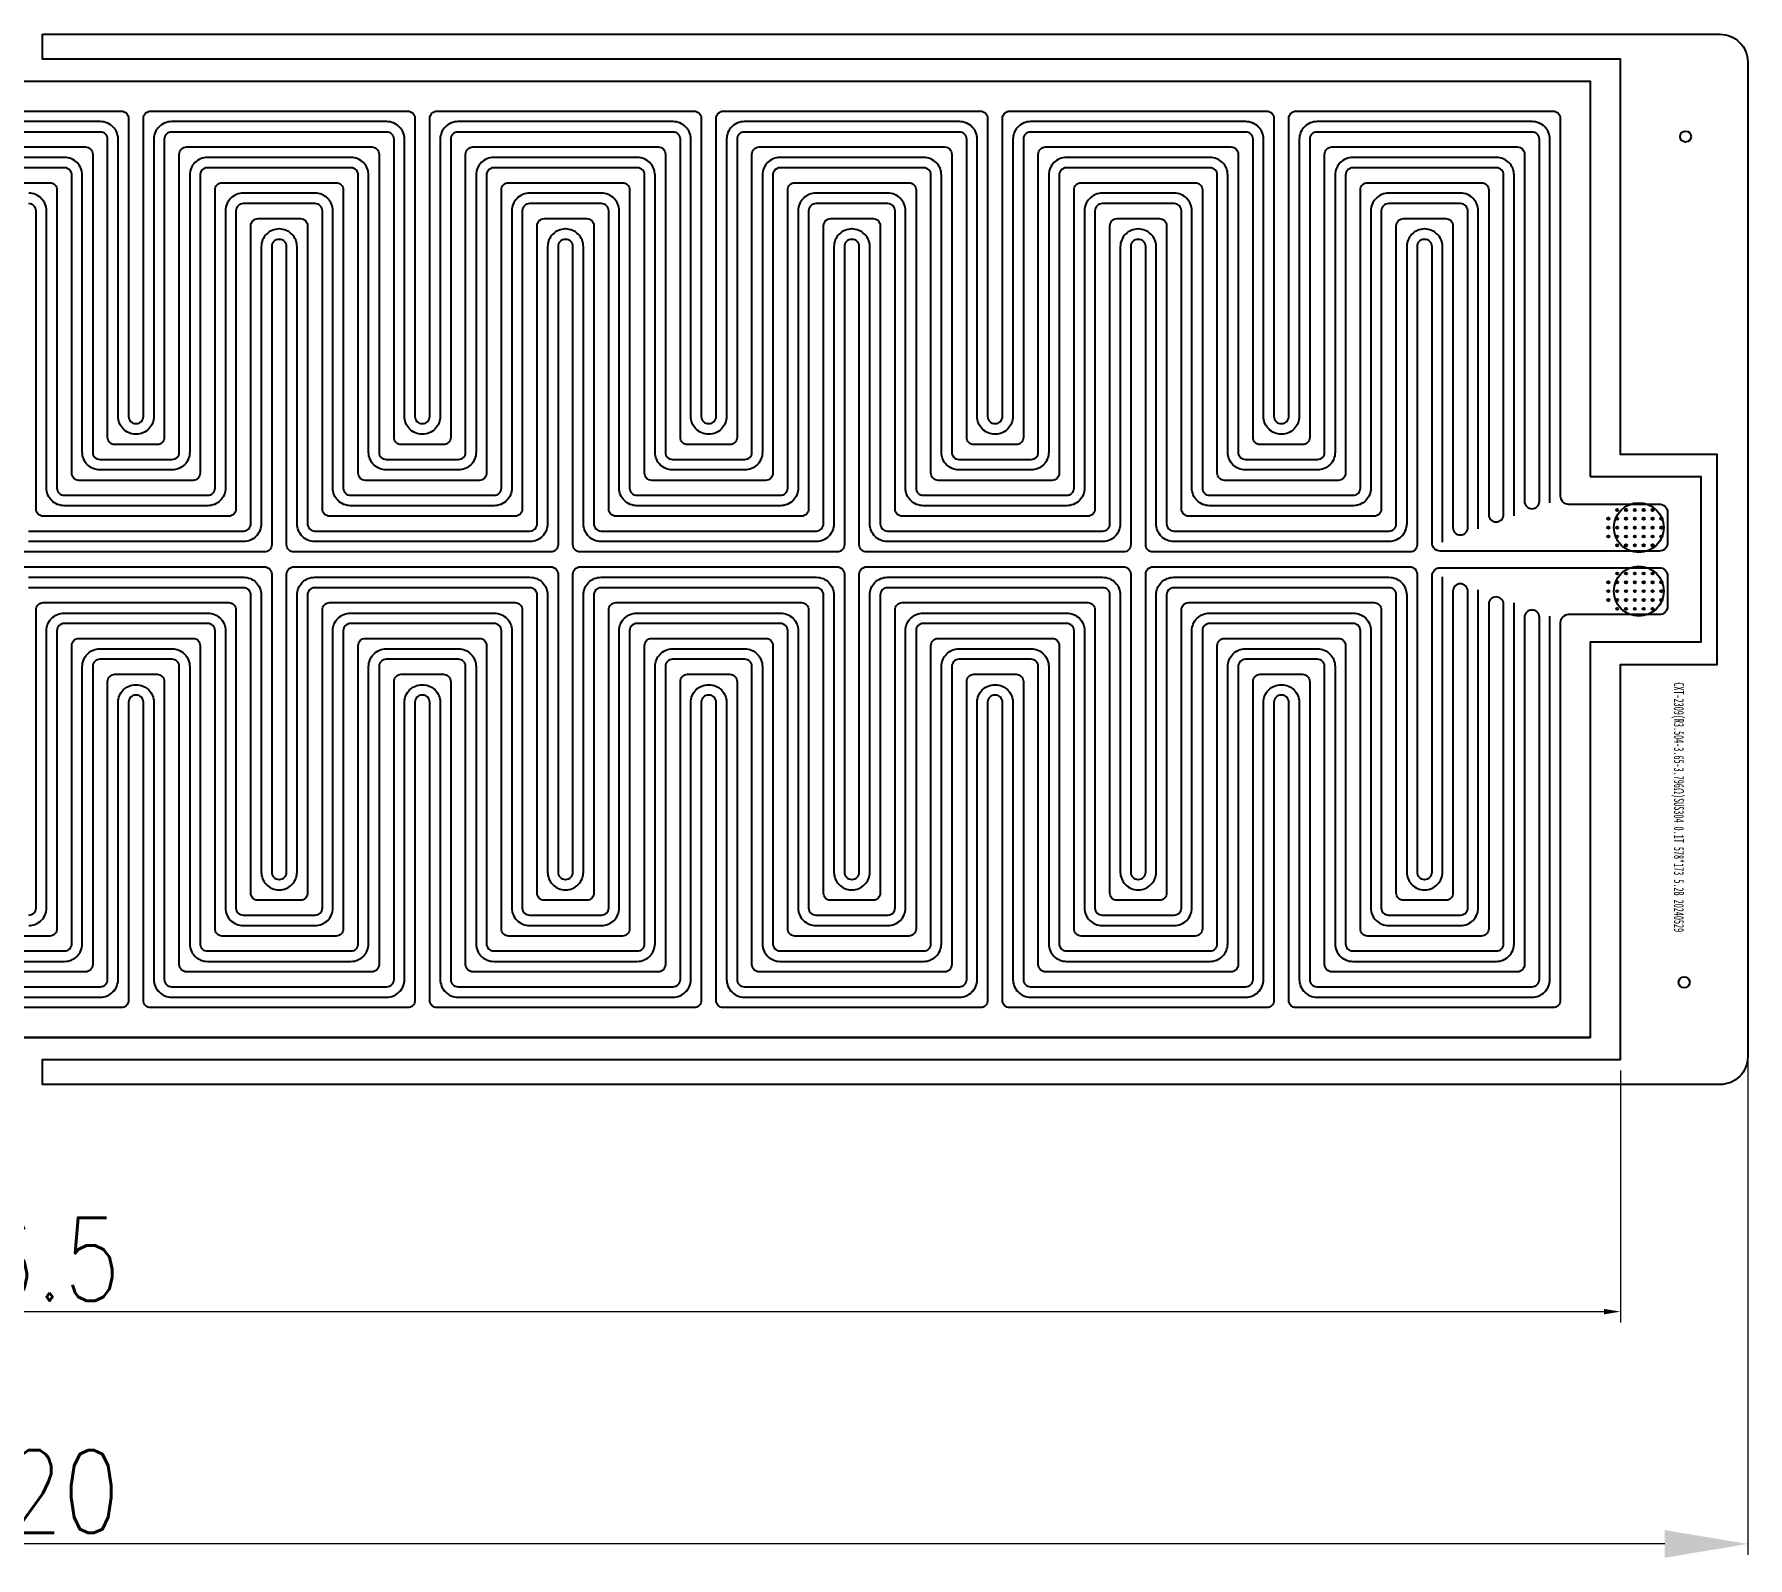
# Model space of a CAD drawing. Header units: millimetres. Extents: x 968 to 6118, y -423 to 1223.
# Drawn here: x 4945.1 to 5255.1, y 171.4 to 447 of the extents above; entities that cross this region are included whole.
import ezdxf

# ---------------------------------------------------------------- set-up
doc = ezdxf.new("R2010")
doc.units = ezdxf.units.MM
doc.header["$LTSCALE"] = 30
doc.header["$PDMODE"] = 3
doc.header["$PDSIZE"] = 0.3
doc.layers.get('0').update_dxf_attribs({"linetype": 'CONTINUOUS'})
doc.layers.get('Defpoints').update_dxf_attribs({"linetype": 'CONTINUOUS'})
for name, color, linetype in [('参照', 6, 'CONTINUOUS'), ('发热丝', 3, 'CONTINUOUS'), ('焊盘', 5, 'CONTINUOUS'), ('菲林', 30, 'CONTINUOUS')]:
    doc.layers.add(name, color=color, linetype=linetype)
doc.styles.get("Standard").update_dxf_attribs({"font": 'simplex.shx', "width": 0.8})
doc.dimstyles.new('YanXiu', dxfattribs={"dimscale": 2, "dimtxt": 2, "dimasz": 2.2, "dimexe": 0.66, "dimexo": 0.66, "dimgap": 0.66, "dimtad": 1, "dimtoh": 1, "dimdsep": 46, "dimtxsty": 'Standard', "dimcen": 0.5, "dimclrd": 1, "dimclre": 1, "dimclrt": 4, "dimazin": 2, "dimtfac": 1, "dimtmove": 0, "dimatfit": 3, "dimfxl": 1, "dimlwd": 5, "dimlwe": 5, "dimarcsym": 0})

# ---------------------------------------------------------------- blocks, each defined once
blk = doc.blocks.new('*D67')
at = {"layer": 'Defpoints', "color": 0}
for p in [(4635.12, 274.66), (5255.12, 274.66), (4635.12, 173.9)]:
    blk.add_point(p, dxfattribs=at)
at = {"layer": '参照', "color": 3, "lineweight": 5}
for p, q in [((4635.12, 272.68), (4635.12, 171.92)), ((5255.12, 272.68), (5255.12, 171.92)), ((5240.12, 173.9), (4650.12, 173.9))]:
    blk.add_line(p, q, dxfattribs=at)
at = {"layer": '参照', "color": 3}
for points in [[(4650.12, 176.4), (4650.12, 171.4), (4635.12, 173.9)], [(5240.12, 171.4), (5240.12, 176.4), (5255.12, 173.9)]]:
    blk.add_solid(points, dxfattribs=at)
at = {"layer": '参照', "color": 0, "insert": (4945.12, 183.38), "char_height": 15, "attachment_point": 5}
blk.add_mtext('620', dxfattribs=at)
blk = doc.blocks.new('*D69')
at = {"layer": 'Defpoints', "color": 0}
for p in [(4645.62, 261.51), (5232.12, 261.51), (5232.12, 215.92)]:
    blk.add_point(p, dxfattribs=at)
at = {"layer": '参照', "color": 3, "lineweight": 5}
for p, q in [((4645.62, 259.53), (4645.62, 213.94)), ((5232.12, 259.53), (5232.12, 213.94)), ((4648.62, 215.92), (5229.12, 215.92))]:
    blk.add_line(p, q, dxfattribs=at)
at = {"layer": '参照', "color": 3}
for points in [[(4648.62, 216.42), (4648.62, 215.42), (4645.62, 215.92)], [(5229.12, 215.42), (5229.12, 216.42), (5232.12, 215.92)]]:
    blk.add_solid(points, dxfattribs=at)
at = {"layer": '参照', "color": 0, "insert": (4937.62, 225.4), "char_height": 15, "attachment_point": 5}
blk.add_mtext('586.5', dxfattribs=at)

msp = doc.modelspace()

# ---------------------------------------------------------------- linework, layer by layer
msp.add_lwpolyline([(5226.622, 367.011), (5246.622, 367.011), (5246.622, 337.011), (5226.622, 337.011), (5226.622, 265.511), (4648.622, 265.511), (5226.622, 265.511), (4648.622, 265.511), (4648.622, 438.511), (5226.622, 438.511)], close=True)
at = {"layer": '参照'}
for points in [[(5219.322, 362.269), (5219.322, 428.011, 0.4142136), (5216.122, 431.211), (5177.191, 431.211, 0.4142136), (5173.991, 428.011), (5173.991, 377.876, -0.4142136), (5170.791, 374.676), (5170.715, 374.676, -0.4142136), (5167.515, 377.876), (5167.515, 428.011, 0.4142136), (5164.315, 431.211), (5125.384, 431.211, 0.4142136), (5122.184, 428.011), (5122.184, 377.876, -0.4142136), (5118.984, 374.676), (5118.908, 374.676, -0.4142136), (5115.708, 377.876), (5115.708, 428.011, 0.4142136), (5112.508, 431.211), (5073.577, 431.211, 0.4142136), (5070.377, 428.011), (5070.377, 377.876, -0.4142136), (5067.177, 374.676), (5067.101, 374.676, -0.4142136), (5063.901, 377.876), (5063.901, 428.011, 0.4142136), (5060.701, 431.211), (5021.77, 431.211, 0.4142136), (5018.57, 428.011), (5018.57, 377.876, -0.4142136), (5015.37, 374.676), (5015.294, 374.676, -0.4142136), (5012.094, 377.876), (5012.094, 428.011, 0.4142136), (5008.894, 431.211), (4969.963, 431.211, 0.4142136), (4966.763, 428.011), (4966.763, 377.876, -0.4142136), (4963.563, 374.676), (4963.487, 374.676, -0.4142136), (4960.287, 377.876), (4960.287, 428.011, 0.4142136), (4957.087, 431.211), (4918.156, 431.211, 0.4142136)], [(5212.846, 359.897), (5212.846, 421.535, 0.4142136), (5209.646, 424.735), (5183.666, 424.735, 0.4142136), (5180.466, 421.535), (5180.466, 371.4, -0.4142136), (5177.266, 368.2), (5164.239, 368.2, -0.4142136), (5161.039, 371.4), (5161.039, 421.535, 0.4142136), (5157.839, 424.735), (5131.86, 424.735, 0.4142136), (5128.66, 421.535), (5128.66, 371.4, -0.4142136), (5125.46, 368.2), (5112.432, 368.2, -0.4142136), (5109.232, 371.4), (5109.232, 421.535, 0.4142136), (5106.032, 424.735), (5080.053, 424.735, 0.4142136), (5076.853, 421.535), (5076.853, 371.4, -0.4142136), (5073.653, 368.2), (5060.625, 368.2, -0.4142136), (5057.425, 371.4), (5057.425, 421.535, 0.4142136), (5054.225, 424.735), (5028.246, 424.735, 0.4142136), (5025.046, 421.535), (5025.046, 371.4, -0.4142136), (5021.846, 368.2), (5008.818, 368.2, -0.4142136), (5005.618, 371.4), (5005.618, 421.535, 0.4142136), (5002.418, 424.735), (4976.439, 424.735, 0.4142136), (4973.239, 421.535), (4973.239, 371.4, -0.4142136), (4970.039, 368.2), (4957.011, 368.2, -0.4142136), (4953.811, 371.4), (4953.811, 421.535, 0.4142136), (4950.611, 424.735), (4924.632, 424.735, 0.4142136)], [(5206.37, 357.525), (5206.37, 415.059, 0.4142136), (5203.17, 418.259), (5190.142, 418.259, 0.4142136), (5186.942, 415.059), (5186.942, 364.924, -0.4142136), (5183.742, 361.724), (5157.763, 361.724, -0.4142136), (5154.563, 364.924), (5154.563, 415.059, 0.4142136), (5151.363, 418.259), (5138.335, 418.259, 0.4142136), (5135.135, 415.059), (5135.135, 364.924, -0.4142136), (5131.935, 361.724), (5105.956, 361.724, -0.4142136), (5102.756, 364.924), (5102.756, 415.059, 0.4142136), (5099.556, 418.259), (5086.529, 418.259, 0.4142136), (5083.329, 415.059), (5083.329, 364.924, -0.4142136), (5080.129, 361.724), (5054.149, 361.724, -0.4142136), (5050.949, 364.924), (5050.949, 415.059, 0.4142136), (5047.749, 418.259), (5034.722, 418.259, 0.4142136), (5031.522, 415.059), (5031.522, 364.924, -0.4142136), (5028.322, 361.724), (5002.342, 361.724, -0.4142136), (4999.142, 364.924), (4999.142, 415.059, 0.4142136), (4995.942, 418.259), (4982.915, 418.259, 0.4142136), (4979.715, 415.059), (4979.715, 364.924, -0.4142136), (4976.515, 361.724), (4950.535, 361.724, -0.4142136), (4947.335, 364.924), (4947.335, 415.059, 0.4142136), (4944.135, 418.259)], [(5199.894, 355.153), (5199.894, 408.583, 0.4142136), (5196.694, 411.783), (5196.618, 411.783, 0.4142136), (5193.418, 408.583), (5193.418, 358.449, -0.4142136), (5190.218, 355.249), (5151.287, 355.249, -0.4142136), (5148.087, 358.449), (5148.087, 408.583, 0.4142136), (5144.887, 411.783), (5144.811, 411.783, 0.4142136), (5141.611, 408.583), (5141.611, 358.449, -0.4142136), (5138.411, 355.249), (5099.48, 355.249, -0.4142136), (5096.28, 358.449), (5096.28, 408.583, 0.4142136), (5093.08, 411.783), (5093.004, 411.783, 0.4142136), (5089.804, 408.583), (5089.804, 358.449, -0.4142136), (5086.604, 355.249), (5047.673, 355.249, -0.4142136), (5044.473, 358.449), (5044.473, 408.583, 0.4142136), (5041.273, 411.783), (5041.198, 411.783, 0.4142136), (5037.998, 408.583), (5037.998, 358.449, -0.4142136), (5034.798, 355.249), (4995.867, 355.249, -0.4142136), (4992.667, 358.449), (4992.667, 408.583, 0.4142136), (4989.467, 411.783), (4989.391, 411.783, 0.4142136), (4986.191, 408.583), (4986.191, 358.449, -0.4142136), (4982.991, 355.249), (4944.06, 355.249, -0.4142136)], [(4944.06, 348.773), (4982.991, 348.773, -0.4142136), (4986.191, 345.573), (4986.191, 295.438, 0.4142136), (4989.391, 292.238), (4989.467, 292.238, 0.4142136), (4992.667, 295.438), (4992.667, 345.573, -0.4142136), (4995.867, 348.773), (5034.798, 348.773, -0.4142136), (5037.998, 345.573), (5037.998, 295.438, 0.4142136), (5041.198, 292.238), (5041.273, 292.238, 0.4142136), (5044.473, 295.438), (5044.473, 345.573, -0.4142136), (5047.673, 348.773), (5086.604, 348.773, -0.4142136), (5089.804, 345.573), (5089.804, 295.438, 0.4142136), (5093.004, 292.238), (5093.08, 292.238, 0.4142136), (5096.28, 295.438), (5096.28, 345.573, -0.4142136), (5099.48, 348.773), (5138.411, 348.773, -0.4142136), (5141.611, 345.573), (5141.611, 295.438, 0.4142136), (5144.811, 292.238), (5144.887, 292.238, 0.4142136), (5148.087, 295.438), (5148.087, 345.573, -0.4142136), (5151.287, 348.773), (5190.218, 348.773, -0.4142136), (5193.418, 345.573), (5193.418, 295.438, 0.4142136), (5196.618, 292.238), (5196.694, 292.238, 0.4142136), (5199.894, 295.438), (5199.894, 348.868)], [(4924.632, 279.287), (4950.611, 279.287, 0.4142136), (4953.811, 282.487), (4953.811, 332.621, -0.4142136), (4957.011, 335.821), (4970.039, 335.821, -0.4142136), (4973.239, 332.621), (4973.239, 282.487, 0.4142136), (4976.439, 279.287), (5002.418, 279.287, 0.4142136), (5005.618, 282.487), (5005.618, 332.621, -0.4142136), (5008.818, 335.821), (5021.846, 335.821, -0.4142136), (5025.046, 332.621), (5025.046, 282.487, 0.4142136), (5028.246, 279.287), (5054.225, 279.287, 0.4142136), (5057.425, 282.487), (5057.425, 332.621, -0.4142136), (5060.625, 335.821), (5073.653, 335.821, -0.4142136), (5076.853, 332.621), (5076.853, 282.487, 0.4142136), (5080.053, 279.287), (5106.032, 279.287, 0.4142136), (5109.232, 282.487), (5109.232, 332.621, -0.4142136), (5112.432, 335.821), (5125.46, 335.821, -0.4142136), (5128.66, 332.621), (5128.66, 282.487, 0.4142136), (5131.86, 279.287), (5157.839, 279.287, 0.4142136), (5161.039, 282.487), (5161.039, 332.621, -0.4142136), (5164.239, 335.821), (5177.266, 335.821, -0.4142136), (5180.466, 332.621), (5180.466, 282.487, 0.4142136), (5183.666, 279.287), (5209.646, 279.287, 0.4142136), (5212.846, 282.487), (5212.846, 344.124)], [(4944.135, 285.762, 0.4142136), (4947.335, 288.962), (4947.335, 339.097, -0.4142136), (4950.535, 342.297), (4976.515, 342.297, -0.4142136), (4979.715, 339.097), (4979.715, 288.962, 0.4142136), (4982.915, 285.762), (4995.942, 285.762, 0.4142136), (4999.142, 288.962), (4999.142, 339.097, -0.4142136), (5002.342, 342.297), (5028.322, 342.297, -0.4142136), (5031.522, 339.097), (5031.522, 288.962, 0.4142136), (5034.722, 285.762), (5047.749, 285.762, 0.4142136), (5050.949, 288.962), (5050.949, 339.097, -0.4142136), (5054.149, 342.297), (5080.129, 342.297, -0.4142136), (5083.329, 339.097), (5083.329, 288.962, 0.4142136), (5086.529, 285.762), (5099.556, 285.762, 0.4142136), (5102.756, 288.962), (5102.756, 339.097, -0.4142136), (5105.956, 342.297), (5131.935, 342.297, -0.4142136), (5135.135, 339.097), (5135.135, 288.962, 0.4142136), (5138.335, 285.762), (5151.363, 285.762, 0.4142136), (5154.563, 288.962), (5154.563, 339.097, -0.4142136), (5157.763, 342.297), (5183.742, 342.297, -0.4142136), (5186.942, 339.097), (5186.942, 288.962, 0.4142136), (5190.142, 285.762), (5203.17, 285.762, 0.4142136), (5206.37, 288.962), (5206.37, 346.496)], [(4918.156, 272.811), (4957.087, 272.811, 0.4142136), (4960.287, 276.011), (4960.287, 326.145, -0.4142136), (4963.487, 329.345), (4963.563, 329.345, -0.4142136), (4966.763, 326.145), (4966.763, 276.011, 0.4142136), (4969.963, 272.811), (5008.894, 272.811, 0.4142136), (5012.094, 276.011), (5012.094, 326.145, -0.4142136), (5015.294, 329.345), (5015.37, 329.345, -0.4142136), (5018.57, 326.145), (5018.57, 276.011, 0.4142136), (5021.77, 272.811), (5060.701, 272.811, 0.4142136), (5063.901, 276.011), (5063.901, 326.145, -0.4142136), (5067.101, 329.345), (5067.177, 329.345, -0.4142136), (5070.377, 326.145), (5070.377, 276.011, 0.4142136), (5073.577, 272.811), (5112.508, 272.811, 0.4142136), (5115.708, 276.011), (5115.708, 326.145, -0.4142136), (5118.908, 329.345), (5118.984, 329.345, -0.4142136), (5122.184, 326.145), (5122.184, 276.011, 0.4142136), (5125.384, 272.811), (5164.315, 272.811, 0.4142136), (5167.515, 276.011), (5167.515, 326.145, -0.4142136), (5170.715, 329.345), (5170.791, 329.345, -0.4142136), (5173.991, 326.145), (5173.991, 276.011, 0.4142136), (5177.191, 272.811), (5216.122, 272.811, 0.4142136), (5219.322, 276.011), (5219.322, 341.752)]]:
    msp.add_lwpolyline(points, format="xyb", dxfattribs=at)
at = {"layer": '发热丝'}
for points in [[(4914.367, 433.1), (4960.876, 433.1, -0.4142136), (4962.176, 431.8), (4962.176, 377.865, 0.4142136), (4963.476, 376.565), (4963.574, 376.565, 0.4142136), (4964.874, 377.865), (4964.874, 431.8, -0.4142136), (4966.174, 433.1), (5012.683, 433.1, -0.4142136), (5013.983, 431.8), (5013.983, 377.865, 0.4142136), (5015.283, 376.565), (5015.381, 376.565, 0.4142136), (5016.681, 377.865), (5016.681, 431.8, -0.4142136), (5017.981, 433.1), (5064.49, 433.1, -0.4142136), (5065.79, 431.8), (5065.79, 377.865, 0.4142136), (5067.09, 376.565), (5067.188, 376.565, 0.4142136), (5068.488, 377.865), (5068.488, 431.8, -0.4142136), (5069.788, 433.1), (5116.297, 433.1, -0.4142136), (5117.597, 431.8), (5117.597, 377.865, 0.4142136), (5118.897, 376.565), (5118.994, 376.565, 0.4142136), (5120.294, 377.865), (5120.294, 431.8, -0.4142136), (5121.594, 433.1), (5168.104, 433.1, -0.4142136), (5169.404, 431.8), (5169.404, 377.865, 0.4142136), (5170.704, 376.565), (5170.801, 376.565, 0.4142136), (5172.101, 377.865), (5172.101, 431.8, -0.4142136), (5173.401, 433.1), (5219.911, 433.1, -0.4142136), (5221.211, 431.8), (5221.211, 363.511, 0.4142136), (5222.711, 362.011), (5239.122, 362.011, -0.4142136), (5240.622, 360.511), (5240.622, 355.011, -0.4142136), (5239.122, 353.511), (5199.505, 353.511, -0.4142136), (5198.005, 355.011), (5198.005, 408.594, 0.4142136), (5196.705, 409.894), (5196.607, 409.894, 0.4142136), (5195.307, 408.594), (5195.307, 354.659, -0.4142136), (5194.007, 353.359), (5147.498, 353.359, -0.4142136), (5146.198, 354.659), (5146.198, 408.594, 0.4142136), (5144.898, 409.894), (5144.801, 409.894, 0.4142136), (5143.501, 408.594), (5143.501, 354.659, -0.4142136), (5142.201, 353.359), (5095.691, 353.359, -0.4142136), (5094.391, 354.659), (5094.391, 408.594, 0.4142136), (5093.091, 409.894), (5092.994, 409.894, 0.4142136), (5091.694, 408.594), (5091.694, 354.659, -0.4142136), (5090.394, 353.359), (5043.884, 353.359, -0.4142136), (5042.584, 354.659), (5042.584, 408.594, 0.4142136), (5041.284, 409.894), (5041.187, 409.894, 0.4142136), (5039.887, 408.594), (5039.887, 354.659, -0.4142136), (5038.587, 353.359), (4992.077, 353.359, -0.4142136), (4990.777, 354.659), (4990.777, 408.594, 0.4142136), (4989.477, 409.894), (4989.38, 409.894, 0.4142136), (4988.08, 408.594), (4988.08, 354.659, -0.4142136), (4986.78, 353.359), (4940.27, 353.359, -0.4142136)], [(4920.843, 426.624), (4954.401, 426.624, -0.4142136), (4955.701, 425.324), (4955.701, 371.39, 0.4142136), (4957.001, 370.09), (4970.05, 370.09, 0.4142136), (4971.35, 371.39), (4971.35, 425.324, -0.4142136), (4972.65, 426.624), (5006.207, 426.624, -0.4142136), (5007.507, 425.324), (5007.507, 371.39, 0.4142136), (5008.807, 370.09), (5021.857, 370.09, 0.4142136), (5023.157, 371.39), (5023.157, 425.324, -0.4142136), (5024.457, 426.624), (5058.014, 426.624, -0.4142136), (5059.314, 425.324), (5059.314, 371.39, 0.4142136), (5060.614, 370.09), (5073.663, 370.09, 0.4142136), (5074.963, 371.39), (5074.963, 425.324, -0.4142136), (5076.263, 426.624), (5109.821, 426.624, -0.4142136), (5111.121, 425.324), (5111.121, 371.39, 0.4142136), (5112.421, 370.09), (5125.47, 370.09, 0.4142136), (5126.77, 371.39), (5126.77, 425.324, -0.4142136), (5128.07, 426.624), (5161.628, 426.624, -0.4142136), (5162.928, 425.324), (5162.928, 371.39, 0.4142136), (5164.228, 370.09), (5177.277, 370.09, 0.4142136), (5178.577, 371.39), (5178.577, 425.324, -0.4142136), (5179.877, 426.624), (5213.435, 426.624, -0.4142136), (5214.735, 425.324), (5214.735, 362.52, 1), (5217.432, 362.52), (5217.432, 428.021, 0.4142136), (5216.132, 429.321), (5177.18, 429.321, 0.4142136), (5175.88, 428.021), (5175.88, 374.087, -0.4142136), (5174.58, 372.787), (5166.926, 372.787, -0.4142136), (5165.626, 374.087), (5165.626, 428.021, 0.4142136), (5164.326, 429.321), (5125.373, 429.321, 0.4142136), (5124.073, 428.021), (5124.073, 374.087, -0.4142136), (5122.773, 372.787), (5115.119, 372.787, -0.4142136), (5113.819, 374.087), (5113.819, 428.021, 0.4142136), (5112.519, 429.321), (5073.566, 429.321, 0.4142136), (5072.266, 428.021), (5072.266, 374.087, -0.4142136), (5070.966, 372.787), (5063.312, 372.787, -0.4142136), (5062.012, 374.087), (5062.012, 428.021, 0.4142136), (5060.712, 429.321), (5021.759, 429.321, 0.4142136), (5020.459, 428.021), (5020.459, 374.087, -0.4142136), (5019.159, 372.787), (5011.505, 372.787, -0.4142136), (5010.205, 374.087), (5010.205, 428.021, 0.4142136), (5008.905, 429.321), (4969.952, 429.321, 0.4142136), (4968.652, 428.021), (4968.652, 374.087, -0.4142136), (4967.352, 372.787), (4959.698, 372.787, -0.4142136), (4958.398, 374.087), (4958.398, 428.021, 0.4142136), (4957.098, 429.321), (4918.145, 429.321, 0.4142136)], [(4927.319, 420.148), (4947.925, 420.148, -0.4142136), (4949.225, 418.848), (4949.225, 364.914, 0.4142136), (4950.525, 363.614), (4976.526, 363.614, 0.4142136), (4977.826, 364.914), (4977.826, 418.848, -0.4142136), (4979.126, 420.148), (4999.732, 420.148, -0.4142136), (5001.032, 418.848), (5001.032, 364.914, 0.4142136), (5002.332, 363.614), (5028.332, 363.614, 0.4142136), (5029.632, 364.914), (5029.632, 418.848, -0.4142136), (5030.932, 420.148), (5051.538, 420.148, -0.4142136), (5052.838, 418.848), (5052.838, 364.914, 0.4142136), (5054.138, 363.614), (5080.139, 363.614, 0.4142136), (5081.439, 364.914), (5081.439, 418.848, -0.4142136), (5082.739, 420.148), (5103.345, 420.148, -0.4142136), (5104.645, 418.848), (5104.645, 364.914, 0.4142136), (5105.945, 363.614), (5131.946, 363.614, 0.4142136), (5133.246, 364.914), (5133.246, 418.848, -0.4142136), (5134.546, 420.148), (5155.152, 420.148, -0.4142136), (5156.452, 418.848), (5156.452, 364.914, 0.4142136), (5157.752, 363.614), (5183.753, 363.614, 0.4142136), (5185.053, 364.914), (5185.053, 418.848, -0.4142136), (5186.353, 420.148), (5206.959, 420.148, -0.4142136), (5208.259, 418.848), (5208.259, 360.148, 1), (5210.957, 360.148), (5210.957, 421.546, 0.4142136), (5209.657, 422.846), (5183.656, 422.846, 0.4142136), (5182.356, 421.546), (5182.356, 367.611, -0.4142136), (5181.056, 366.311), (5160.45, 366.311, -0.4142136), (5159.15, 367.611), (5159.15, 421.546, 0.4142136), (5157.85, 422.846), (5131.849, 422.846, 0.4142136), (5130.549, 421.546), (5130.549, 367.611, -0.4142136), (5129.249, 366.311), (5108.643, 366.311, -0.4142136), (5107.343, 367.611), (5107.343, 421.546, 0.4142136), (5106.043, 422.846), (5080.042, 422.846, 0.4142136), (5078.742, 421.546), (5078.742, 367.611, -0.4142136), (5077.442, 366.311), (5056.836, 366.311, -0.4142136), (5055.536, 367.611), (5055.536, 421.546, 0.4142136), (5054.236, 422.846), (5028.235, 422.846, 0.4142136), (5026.935, 421.546), (5026.935, 367.611, -0.4142136), (5025.635, 366.311), (5005.029, 366.311, -0.4142136), (5003.729, 367.611), (5003.729, 421.546, 0.4142136), (5002.429, 422.846), (4976.428, 422.846, 0.4142136), (4975.128, 421.546), (4975.128, 367.611, -0.4142136), (4973.828, 366.311), (4953.222, 366.311, -0.4142136), (4951.922, 367.611), (4951.922, 421.546, 0.4142136), (4950.622, 422.846), (4924.621, 422.846, 0.4142136)], [(4944.049, 357.138), (4983.001, 357.138, 0.4142136), (4984.301, 358.438), (4984.301, 412.372, -0.4142136), (4985.601, 413.672), (4993.256, 413.672, -0.4142136), (4994.556, 412.372), (4994.556, 358.438, 0.4142136), (4995.856, 357.138), (5034.808, 357.138, 0.4142136), (5036.108, 358.438), (5036.108, 412.372, -0.4142136), (5037.408, 413.672), (5045.063, 413.672, -0.4142136), (5046.363, 412.372), (5046.363, 358.438, 0.4142136), (5047.663, 357.138), (5086.615, 357.138, 0.4142136), (5087.915, 358.438), (5087.915, 412.372, -0.4142136), (5089.215, 413.672), (5096.869, 413.672, -0.4142136), (5098.169, 412.372), (5098.169, 358.438, 0.4142136), (5099.469, 357.138), (5138.422, 357.138, 0.4142136), (5139.722, 358.438), (5139.722, 412.372, -0.4142136), (5141.022, 413.672), (5148.676, 413.672, -0.4142136), (5149.976, 412.372), (5149.976, 358.438, 0.4142136), (5151.276, 357.138), (5190.229, 357.138, 0.4142136), (5191.529, 358.438), (5191.529, 412.372, -0.4142136), (5192.829, 413.672), (5200.483, 413.672, -0.4142136), (5201.783, 412.372), (5201.783, 357.776, 1), (5204.481, 357.776), (5204.481, 415.07, 0.4142136), (5203.181, 416.37), (5190.132, 416.37, 0.4142136), (5188.832, 415.07), (5188.832, 361.135, -0.4142136), (5187.532, 359.835), (5153.974, 359.835, -0.4142136), (5152.674, 361.135), (5152.674, 415.07, 0.4142136), (5151.374, 416.37), (5138.325, 416.37, 0.4142136), (5137.025, 415.07), (5137.025, 361.135, -0.4142136), (5135.725, 359.835), (5102.167, 359.835, -0.4142136), (5100.867, 361.135), (5100.867, 415.07, 0.4142136), (5099.567, 416.37), (5086.518, 416.37, 0.4142136), (5085.218, 415.07), (5085.218, 361.135, -0.4142136), (5083.918, 359.835), (5050.36, 359.835, -0.4142136), (5049.06, 361.135), (5049.06, 415.07, 0.4142136), (5047.76, 416.37), (5034.711, 416.37, 0.4142136), (5033.411, 415.07), (5033.411, 361.135, -0.4142136), (5032.111, 359.835), (4998.553, 359.835, -0.4142136), (4997.253, 361.135), (4997.253, 415.07, 0.4142136), (4995.953, 416.37), (4982.904, 416.37, 0.4142136), (4981.604, 415.07), (4981.604, 361.135, -0.4142136), (4980.304, 359.835), (4946.746, 359.835, -0.4142136), (4945.446, 361.135), (4945.446, 415.07, 0.4142136), (4944.146, 416.37)], [(4940.27, 350.662), (4986.78, 350.662, -0.4142136), (4988.08, 349.362), (4988.08, 295.427, 0.4142136), (4989.38, 294.127), (4989.477, 294.127, 0.4142136), (4990.777, 295.427), (4990.777, 349.362, -0.4142136), (4992.077, 350.662), (5038.587, 350.662, -0.4142136), (5039.887, 349.362), (5039.887, 295.427, 0.4142136), (5041.187, 294.127), (5041.284, 294.127, 0.4142136), (5042.584, 295.427), (5042.584, 349.362, -0.4142136), (5043.884, 350.662), (5090.394, 350.662, -0.4142136), (5091.694, 349.362), (5091.694, 295.427, 0.4142136), (5092.994, 294.127), (5093.091, 294.127, 0.4142136), (5094.391, 295.427), (5094.391, 349.362, -0.4142136), (5095.691, 350.662), (5142.201, 350.662, -0.4142136), (5143.501, 349.362), (5143.501, 295.427, 0.4142136), (5144.801, 294.127), (5144.898, 294.127, 0.4142136), (5146.198, 295.427), (5146.198, 349.362, -0.4142136), (5147.498, 350.662), (5194.007, 350.662, -0.4142136), (5195.307, 349.362), (5195.307, 295.427, 0.4142136), (5196.607, 294.127), (5196.705, 294.127, 0.4142136), (5198.005, 295.427), (5198.005, 349.011, -0.4142136), (5199.505, 350.511), (5239.122, 350.511, -0.4142136), (5240.622, 349.011), (5240.622, 343.511, -0.4142136), (5239.122, 342.011), (5222.711, 342.011, 0.4142136), (5221.211, 340.511), (5221.211, 272.221, -0.4142136), (5219.911, 270.921), (5173.401, 270.921, -0.4142136), (5172.101, 272.221), (5172.101, 326.156, 0.4142136), (5170.801, 327.456), (5170.704, 327.456, 0.4142136), (5169.404, 326.156), (5169.404, 272.221, -0.4142136), (5168.104, 270.921), (5121.594, 270.921, -0.4142136), (5120.294, 272.221), (5120.294, 326.156, 0.4142136), (5118.994, 327.456), (5118.897, 327.456, 0.4142136), (5117.597, 326.156), (5117.597, 272.221, -0.4142136), (5116.297, 270.921), (5069.788, 270.921, -0.4142136), (5068.488, 272.221), (5068.488, 326.156, 0.4142136), (5067.188, 327.456), (5067.09, 327.456, 0.4142136), (5065.79, 326.156), (5065.79, 272.221, -0.4142136), (5064.49, 270.921), (5017.981, 270.921, -0.4142136), (5016.681, 272.221), (5016.681, 326.156, 0.4142136), (5015.381, 327.456), (5015.283, 327.456, 0.4142136), (5013.983, 326.156), (5013.983, 272.221, -0.4142136), (5012.683, 270.921), (4966.174, 270.921, -0.4142136), (4964.874, 272.221), (4964.874, 326.156, 0.4142136), (4963.574, 327.456), (4963.476, 327.456, 0.4142136), (4962.176, 326.156), (4962.176, 272.221, -0.4142136), (4960.876, 270.921), (4914.367, 270.921, -0.4142136)], [(4944.146, 287.652, 0.4142136), (4945.446, 288.952), (4945.446, 342.886, -0.4142136), (4946.746, 344.186), (4980.304, 344.186, -0.4142136), (4981.604, 342.886), (4981.604, 288.952, 0.4142136), (4982.904, 287.652), (4995.953, 287.652, 0.4142136), (4997.253, 288.952), (4997.253, 342.886, -0.4142136), (4998.553, 344.186), (5032.111, 344.186, -0.4142136), (5033.411, 342.886), (5033.411, 288.952, 0.4142136), (5034.711, 287.652), (5047.76, 287.652, 0.4142136), (5049.06, 288.952), (5049.06, 342.886, -0.4142136), (5050.36, 344.186), (5083.918, 344.186, -0.4142136), (5085.218, 342.886), (5085.218, 288.952, 0.4142136), (5086.518, 287.652), (5099.567, 287.652, 0.4142136), (5100.867, 288.952), (5100.867, 342.886, -0.4142136), (5102.167, 344.186), (5135.725, 344.186, -0.4142136), (5137.025, 342.886), (5137.025, 288.952, 0.4142136), (5138.325, 287.652), (5151.374, 287.652, 0.4142136), (5152.674, 288.952), (5152.674, 342.886, -0.4142136), (5153.974, 344.186), (5187.532, 344.186, -0.4142136), (5188.832, 342.886), (5188.832, 288.952, 0.4142136), (5190.132, 287.652), (5203.181, 287.652, 0.4142136), (5204.481, 288.952), (5204.481, 346.246, 1), (5201.783, 346.246), (5201.783, 291.649, -0.4142136), (5200.483, 290.349), (5192.829, 290.349, -0.4142136), (5191.529, 291.649), (5191.529, 345.584, 0.4142136), (5190.229, 346.884), (5151.276, 346.884, 0.4142136), (5149.976, 345.584), (5149.976, 291.649, -0.4142136), (5148.676, 290.349), (5141.022, 290.349, -0.4142136), (5139.722, 291.649), (5139.722, 345.584, 0.4142136), (5138.422, 346.884), (5099.469, 346.884, 0.4142136), (5098.169, 345.584), (5098.169, 291.649, -0.4142136), (5096.869, 290.349), (5089.215, 290.349, -0.4142136), (5087.915, 291.649), (5087.915, 345.584, 0.4142136), (5086.615, 346.884), (5047.663, 346.884, 0.4142136), (5046.363, 345.584), (5046.363, 291.649, -0.4142136), (5045.063, 290.349), (5037.408, 290.349, -0.4142136), (5036.108, 291.649), (5036.108, 345.584, 0.4142136), (5034.808, 346.884), (4995.856, 346.884, 0.4142136), (4994.556, 345.584), (4994.556, 291.649, -0.4142136), (4993.256, 290.349), (4985.601, 290.349, -0.4142136), (4984.301, 291.649), (4984.301, 345.584, 0.4142136), (4983.001, 346.884), (4944.049, 346.884, 0.4142136)], [(4924.621, 281.176), (4950.622, 281.176, 0.4142136), (4951.922, 282.476), (4951.922, 336.41, -0.4142136), (4953.222, 337.71), (4973.828, 337.71, -0.4142136), (4975.128, 336.41), (4975.128, 282.476, 0.4142136), (4976.428, 281.176), (5002.429, 281.176, 0.4142136), (5003.729, 282.476), (5003.729, 336.41, -0.4142136), (5005.029, 337.71), (5025.635, 337.71, -0.4142136), (5026.935, 336.41), (5026.935, 282.476, 0.4142136), (5028.235, 281.176), (5054.236, 281.176, 0.4142136), (5055.536, 282.476), (5055.536, 336.41, -0.4142136), (5056.836, 337.71), (5077.442, 337.71, -0.4142136), (5078.742, 336.41), (5078.742, 282.476, 0.4142136), (5080.042, 281.176), (5106.043, 281.176, 0.4142136), (5107.343, 282.476), (5107.343, 336.41, -0.4142136), (5108.643, 337.71), (5129.249, 337.71, -0.4142136), (5130.549, 336.41), (5130.549, 282.476, 0.4142136), (5131.849, 281.176), (5157.85, 281.176, 0.4142136), (5159.15, 282.476), (5159.15, 336.41, -0.4142136), (5160.45, 337.71), (5181.056, 337.71, -0.4142136), (5182.356, 336.41), (5182.356, 282.476, 0.4142136), (5183.656, 281.176), (5209.657, 281.176, 0.4142136), (5210.957, 282.476), (5210.957, 343.874, 1), (5208.259, 343.874), (5208.259, 285.173, -0.4142136), (5206.959, 283.873), (5186.353, 283.873, -0.4142136), (5185.053, 285.173), (5185.053, 339.108, 0.4142136), (5183.753, 340.408), (5157.752, 340.408, 0.4142136), (5156.452, 339.108), (5156.452, 285.173, -0.4142136), (5155.152, 283.873), (5134.546, 283.873, -0.4142136), (5133.246, 285.173), (5133.246, 339.108, 0.4142136), (5131.946, 340.408), (5105.945, 340.408, 0.4142136), (5104.645, 339.108), (5104.645, 285.173, -0.4142136), (5103.345, 283.873), (5082.739, 283.873, -0.4142136), (5081.439, 285.173), (5081.439, 339.108, 0.4142136), (5080.139, 340.408), (5054.138, 340.408, 0.4142136), (5052.838, 339.108), (5052.838, 285.173, -0.4142136), (5051.538, 283.873), (5030.932, 283.873, -0.4142136), (5029.632, 285.173), (5029.632, 339.108, 0.4142136), (5028.332, 340.408), (5002.332, 340.408, 0.4142136), (5001.032, 339.108), (5001.032, 285.173, -0.4142136), (4999.732, 283.873), (4979.126, 283.873, -0.4142136), (4977.826, 285.173), (4977.826, 339.108, 0.4142136), (4976.526, 340.408), (4950.525, 340.408, 0.4142136), (4949.225, 339.108), (4949.225, 285.173, -0.4142136), (4947.925, 283.873), (4927.319, 283.873, -0.4142136)], [(4918.145, 274.7), (4957.098, 274.7, 0.4142136), (4958.398, 276), (4958.398, 329.934, -0.4142136), (4959.698, 331.234), (4967.352, 331.234, -0.4142136), (4968.652, 329.934), (4968.652, 276, 0.4142136), (4969.952, 274.7), (5008.905, 274.7, 0.4142136), (5010.205, 276), (5010.205, 329.934, -0.4142136), (5011.505, 331.234), (5019.159, 331.234, -0.4142136), (5020.459, 329.934), (5020.459, 276, 0.4142136), (5021.759, 274.7), (5060.712, 274.7, 0.4142136), (5062.012, 276), (5062.012, 329.934, -0.4142136), (5063.312, 331.234), (5070.966, 331.234, -0.4142136), (5072.266, 329.934), (5072.266, 276, 0.4142136), (5073.566, 274.7), (5112.519, 274.7, 0.4142136), (5113.819, 276), (5113.819, 329.934, -0.4142136), (5115.119, 331.234), (5122.773, 331.234, -0.4142136), (5124.073, 329.934), (5124.073, 276, 0.4142136), (5125.373, 274.7), (5164.326, 274.7, 0.4142136), (5165.626, 276), (5165.626, 329.934, -0.4142136), (5166.926, 331.234), (5174.58, 331.234, -0.4142136), (5175.88, 329.934), (5175.88, 276, 0.4142136), (5177.18, 274.7), (5216.132, 274.7, 0.4142136), (5217.432, 276), (5217.432, 341.502, 1), (5214.735, 341.502), (5214.735, 278.697, -0.4142136), (5213.435, 277.397), (5179.877, 277.397, -0.4142136), (5178.577, 278.697), (5178.577, 332.632, 0.4142136), (5177.277, 333.932), (5164.228, 333.932, 0.4142136), (5162.928, 332.632), (5162.928, 278.697, -0.4142136), (5161.628, 277.397), (5128.07, 277.397, -0.4142136), (5126.77, 278.697), (5126.77, 332.632, 0.4142136), (5125.47, 333.932), (5112.421, 333.932, 0.4142136), (5111.121, 332.632), (5111.121, 278.697, -0.4142136), (5109.821, 277.397), (5076.263, 277.397, -0.4142136), (5074.963, 278.697), (5074.963, 332.632, 0.4142136), (5073.663, 333.932), (5060.614, 333.932, 0.4142136), (5059.314, 332.632), (5059.314, 278.697, -0.4142136), (5058.014, 277.397), (5024.457, 277.397, -0.4142136), (5023.157, 278.697), (5023.157, 332.632, 0.4142136), (5021.857, 333.932), (5008.807, 333.932, 0.4142136), (5007.507, 332.632), (5007.507, 278.697, -0.4142136), (5006.207, 277.397), (4972.65, 277.397, -0.4142136), (4971.35, 278.697), (4971.35, 332.632, 0.4142136), (4970.05, 333.932), (4957.001, 333.932, 0.4142136), (4955.701, 332.632), (4955.701, 278.697, -0.4142136), (4954.401, 277.397), (4920.843, 277.397, -0.4142136)]]:
    msp.add_lwpolyline(points, format="xyb", dxfattribs=at)
for centre in [(5231.502, 360.961), (5233.102, 360.961), (5234.702, 360.961), (5236.302, 360.961), (5237.902, 360.961), (5229.902, 359.361), (5229.902, 357.761), (5231.502, 359.361), (5231.502, 357.761), (5233.102, 359.361), (5233.102, 357.761), (5234.702, 359.361), (5234.702, 357.761), (5236.302, 359.361), (5236.302, 357.761), (5237.902, 359.361), (5237.902, 357.761), (5239.502, 359.361), (5239.502, 357.761), (5229.902, 356.161), (5231.502, 356.161), (5231.502, 354.561), (5233.102, 356.161), (5233.102, 354.561), (5234.702, 356.161), (5234.702, 354.561), (5236.302, 356.161), (5236.302, 354.561), (5237.902, 356.161), (5237.902, 354.561), (5239.502, 356.161), (5229.902, 347.861), (5231.502, 349.461), (5231.502, 347.861), (5233.102, 349.461), (5233.102, 347.861), (5234.702, 349.461), (5234.702, 347.861), (5236.302, 349.461), (5236.302, 347.861), (5237.902, 349.461), (5237.902, 347.861), (5239.502, 347.861), (5229.902, 346.261), (5229.902, 344.661), (5231.502, 346.261), (5231.502, 344.661), (5233.102, 346.261), (5233.102, 344.661), (5234.702, 346.261), (5234.702, 344.661), (5236.302, 346.261), (5236.302, 344.661), (5237.902, 346.261), (5237.902, 344.661), (5239.502, 346.261), (5239.502, 344.661), (5231.502, 343.061), (5233.102, 343.061), (5234.702, 343.061), (5236.302, 343.061), (5237.902, 343.061)]:
    msp.add_circle(centre, 0.2, dxfattribs=at)
at = {"layer": '焊盘'}
for centre in [(5235.422, 357.761), (5235.422, 346.261)]:
    msp.add_circle(centre, 4.5, dxfattribs=at)
at = {"layer": '菲林'}
msp.add_lwpolyline([(4946.622, 447.011), (5250.122, 447.011, -0.4142136), (5255.122, 442.011), (5255.122, 262.011, -0.4142136), (5250.122, 257.011), (4946.622, 257.011), (4946.622, 261.511), (5226.622, 261.511), (5232.122, 261.511), (5232.122, 333.011), (5249.622, 333.011), (5249.622, 371.011), (5232.122, 371.011), (5232.122, 442.511), (4946.622, 442.511)], format="xyb", close=True, dxfattribs=at)
for centre in [(5243.872, 428.511), (5243.622, 275.511)]:
    msp.add_circle(centre, 1, dxfattribs=at)

# ---------------------------------------------------------------- texts
at = {"layer": '发热丝', "insert": (5243.58, 329.767), "char_height": 1.8, "attachment_point": 1, "rotation": 270}
msp.add_mtext_dynamic_manual_height_columns('{\\fSimHei|b0|i0|c134|p49;\\W0.6;CXT-2309(R3.504-3.65-3.796Ω)SUS304 0.1T 578*173 5.2B 20240529}', width=206.47039, gutter_width=4.536, heights=[5.083], dxfattribs=at)

# ---------------------------------------------------------------- dimensions: what is measured, and where the dimension line sits
at = {"layer": '参照'}
for base, p1, p2, override, picture, middle in [((4635.122, 173.9), (5255.122, 274.664), (4635.122, 274.664), {"dimscale": 3, "dimtxt": 5, "dimasz": 5, "dimclrd": 3, "dimclre": 3, "dimclrt": 0}, '*D67', (4945.122, 173.9)), ((5232.122, 215.921), (4645.622, 261.511), (5232.122, 261.511), {"dimscale": 3, "dimtxt": 5, "dimasz": 1, "dimclrd": 3, "dimclre": 3, "dimclrt": 0}, '*D69', (4937.622, 215.921))]:
    dim = msp.add_linear_dim(base=base, p1=p1, p2=p2, dimstyle='YanXiu', override=override, dxfattribs=at)
    dim.commit()
    dim.dimension.update_dxf_attribs({"geometry": picture, "text_midpoint": middle, "dimtype": 160})

doc.saveas('drawing.dxf')
